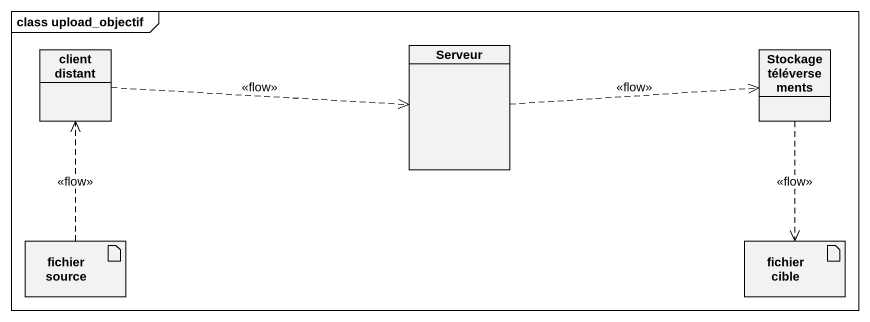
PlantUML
@startuml
mainframe class upload_objectif
allowmixing
hide circle
hide empty members
class "client distant" as client_distant
class Serveur
class "Stockage téléversements" as Stockage_téléversements
artifact "fichier source" as fichier_source
artifact "fichier cible" as fichier_cible
client_distant .right.> Serveur : <<flow>>
Serveur .right.> Stockage_téléversements : <<flow>>
Stockage_téléversements ..> fichier_cible : <<flow>>
fichier_source .up.> client_distant : <<flow>>
@enduml
